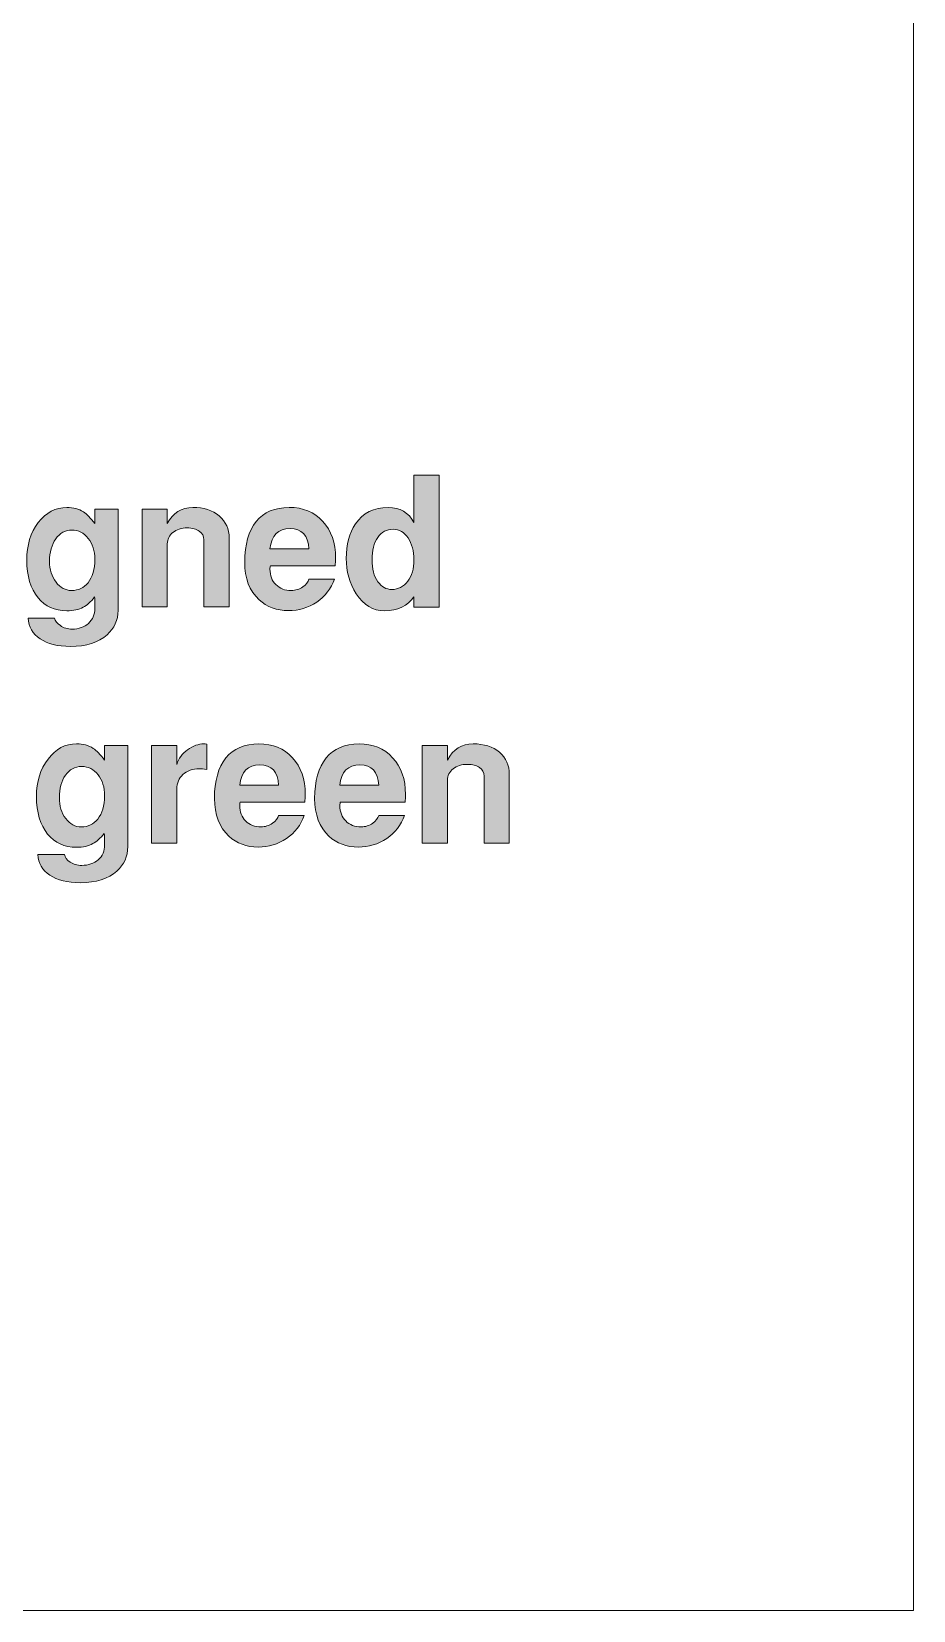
# Model space of a CAD drawing. Header units: inches. Extents: x 0.85 to 9.83, y -3.82 to -0.79.
# Drawn here: x 9.218 to 9.829, y -3.804 to -2.709 of the extents above; entities that cross this region are included whole.
import ezdxf

# ---------------------------------------------------------------- set-up
doc = ezdxf.new("R2010")
doc.units = ezdxf.units.IN
doc.header["$MEASUREMENT"] = 0
doc.layers.add('Layer 1', color=7, linetype='Continuous')

# ---------------------------------------------------------------- blocks, each defined once
blk = doc.blocks.new('block 60')
at = {"layer": 'Layer 1', "true_color": 0xed1f24}
h = blk.add_hatch(color=240, dxfattribs=at)
h.dxf.hatch_style = 2
edge = h.paths.add_edge_path()
edge.add_spline(control_points=[(9.5005, -3.1079), (9.5005, -3.1079), (9.483, -3.1079), (9.483, -3.1079), (9.483, -3.1079), (9.483, -3.1006), (9.483, -3.1006), (9.4787, -3.1071), (9.4718, -3.1104), (9.4623, -3.1104), (9.4546, -3.1104), (9.4482, -3.1065), (9.443, -3.0986), (9.4383, -3.0913), (9.436, -3.0831), (9.436, -3.0741), (9.436, -3.0644), (9.4381, -3.0564), (9.4424, -3.0501), (9.4475, -3.0425), (9.4551, -3.0387), (9.4651, -3.0387), (9.4734, -3.0387), (9.4793, -3.0422), (9.483, -3.0492), (9.483, -3.0492), (9.483, -3.0164), (9.483, -3.0164), (9.483, -3.0164), (9.5005, -3.0164), (9.5005, -3.0164), (9.5005, -3.0164), (9.5005, -3.1079), (9.5005, -3.1079)], knot_values=[0, 0, 0, 0, 1, 1, 1, 2, 2, 2, 3, 3, 3, 4, 4, 4, 5, 5, 5, 6, 6, 6, 7, 7, 7, 8, 8, 8, 9, 9, 9, 10, 10, 10, 11, 11, 11, 11], degree=3, periodic=1)
edge = h.paths.add_edge_path()
edge.add_spline(control_points=[(9.483, -3.0751), (9.483, -3.0689), (9.4816, -3.0638), (9.4789, -3.0598), (9.4762, -3.0558), (9.4727, -3.0538), (9.4686, -3.0538), (9.4641, -3.0538), (9.4605, -3.0557), (9.4579, -3.0595), (9.4552, -3.0634), (9.4539, -3.0685), (9.4539, -3.0749), (9.4539, -3.0814), (9.4552, -3.0865), (9.458, -3.0902), (9.4605, -3.0938), (9.4637, -3.0956), (9.4676, -3.0956), (9.4721, -3.0956), (9.4758, -3.0937), (9.4787, -3.0899), (9.4816, -3.0861), (9.483, -3.0812), (9.483, -3.0751)], knot_values=[0, 0, 0, 0, 1, 1, 1, 2, 2, 2, 3, 3, 3, 4, 4, 4, 5, 5, 5, 6, 6, 6, 7, 7, 7, 8, 8, 8, 8], degree=3, periodic=1)
h = blk.add_hatch(color=240, dxfattribs=at)
h.dxf.hatch_style = 2
edge = h.paths.add_edge_path()
edge.add_spline(control_points=[(9.2777, -3.1101), (9.2777, -3.1168), (9.2752, -3.1225), (9.2701, -3.1271), (9.2642, -3.1324), (9.2557, -3.1351), (9.2447, -3.1351), (9.2358, -3.1351), (9.2288, -3.1333), (9.2237, -3.1299), (9.2186, -3.1264), (9.2158, -3.1216), (9.2154, -3.1154), (9.2154, -3.1154), (9.2337, -3.1154), (9.2337, -3.1154), (9.2341, -3.1174), (9.2355, -3.1192), (9.2377, -3.1207), (9.24, -3.1223), (9.2427, -3.1231), (9.2458, -3.1231), (9.2505, -3.1231), (9.2543, -3.1217), (9.2572, -3.1191), (9.2602, -3.1165), (9.2616, -3.113), (9.2616, -3.1087), (9.2616, -3.1042), (9.2616, -3.1016), (9.2615, -3.1008), (9.2587, -3.1042), (9.2561, -3.1066), (9.2536, -3.1079), (9.2506, -3.1096), (9.2468, -3.1104), (9.2421, -3.1104), (9.2338, -3.1104), (9.2271, -3.1074), (9.2222, -3.1013), (9.217, -3.095), (9.2144, -3.0863), (9.2144, -3.0752), (9.2144, -3.0649), (9.217, -3.0562), (9.2224, -3.0492), (9.2278, -3.0422), (9.2344, -3.0387), (9.2423, -3.0387), (9.2467, -3.0387), (9.2505, -3.0397), (9.2537, -3.0418), (9.256, -3.0434), (9.2587, -3.0461), (9.2616, -3.0499), (9.2616, -3.0499), (9.2616, -3.0398), (9.2616, -3.0398), (9.2616, -3.0398), (9.2777, -3.0398), (9.2777, -3.0398), (9.2777, -3.0398), (9.2777, -3.1101), (9.2777, -3.1101)], knot_values=[0, 0, 0, 0, 1, 1, 1, 2, 2, 2, 3, 3, 3, 4, 4, 4, 5, 5, 5, 6, 6, 6, 7, 7, 7, 8, 8, 8, 9, 9, 9, 10, 10, 10, 11, 11, 11, 12, 12, 12, 13, 13, 13, 14, 14, 14, 15, 15, 15, 16, 16, 16, 17, 17, 17, 18, 18, 18, 19, 19, 19, 20, 20, 20, 21, 21, 21, 21], degree=3, periodic=1)
edge = h.paths.add_edge_path()
edge.add_spline(control_points=[(9.2616, -3.0747), (9.2616, -3.0688), (9.2601, -3.064), (9.2571, -3.0602), (9.2541, -3.0563), (9.2503, -3.0544), (9.2457, -3.0544), (9.2411, -3.0544), (9.2373, -3.0565), (9.2345, -3.0605), (9.2317, -3.0645), (9.2302, -3.0697), (9.2302, -3.0761), (9.2302, -3.0818), (9.2317, -3.0866), (9.2347, -3.0905), (9.2376, -3.0944), (9.2412, -3.0963), (9.2455, -3.0963), (9.2502, -3.0963), (9.254, -3.0945), (9.2569, -3.0909), (9.26, -3.087), (9.2616, -3.0816), (9.2616, -3.0747)], knot_values=[0, 0, 0, 0, 1, 1, 1, 2, 2, 2, 3, 3, 3, 4, 4, 4, 5, 5, 5, 6, 6, 6, 7, 7, 7, 8, 8, 8, 8], degree=3, periodic=1)
h = blk.add_hatch(color=240, dxfattribs=at)
h.dxf.hatch_style = 2
edge = h.paths.add_edge_path()
edge.add_spline(control_points=[(9.3548, -3.1076), (9.3548, -3.1076), (9.3373, -3.1076), (9.3373, -3.1076), (9.3373, -3.1076), (9.3373, -3.0611), (9.3373, -3.0611), (9.3373, -3.0586), (9.3362, -3.0566), (9.3341, -3.0551), (9.332, -3.0537), (9.3292, -3.0529), (9.3256, -3.0529), (9.3217, -3.0529), (9.3184, -3.054), (9.3158, -3.0561), (9.3132, -3.0581), (9.3119, -3.0608), (9.3119, -3.0639), (9.3119, -3.0639), (9.3119, -3.1076), (9.3119, -3.1076), (9.3119, -3.1076), (9.2944, -3.1076), (9.2944, -3.1076), (9.2944, -3.1076), (9.2944, -3.0398), (9.2944, -3.0398), (9.2944, -3.0398), (9.3119, -3.0398), (9.3119, -3.0398), (9.3119, -3.0398), (9.3119, -3.0499), (9.3119, -3.0499), (9.3158, -3.0424), (9.3217, -3.0387), (9.3296, -3.0387), (9.3372, -3.0387), (9.3433, -3.0406), (9.3479, -3.0446), (9.3525, -3.0485), (9.3548, -3.0536), (9.3548, -3.0601), (9.3548, -3.0601), (9.3548, -3.1076), (9.3548, -3.1076)], knot_values=[0, 0, 0, 0, 1, 1, 1, 2, 2, 2, 3, 3, 3, 4, 4, 4, 5, 5, 5, 6, 6, 6, 7, 7, 7, 8, 8, 8, 9, 9, 9, 10, 10, 10, 11, 11, 11, 12, 12, 12, 13, 13, 13, 14, 14, 14, 15, 15, 15, 15], degree=3, periodic=1)
h = blk.add_hatch(color=240, dxfattribs=at)
h.dxf.hatch_style = 2
edge = h.paths.add_edge_path()
edge.add_spline(control_points=[(9.4286, -3.0738), (9.4286, -3.0758), (9.4285, -3.0776), (9.4283, -3.0792), (9.4283, -3.0792), (9.3834, -3.0792), (9.3834, -3.0792), (9.3832, -3.0797), (9.3831, -3.0805), (9.3831, -3.0816), (9.3831, -3.086), (9.3845, -3.0895), (9.3872, -3.0922), (9.3899, -3.095), (9.3935, -3.0963), (9.3979, -3.0963), (9.4008, -3.0963), (9.4034, -3.0955), (9.4059, -3.0938), (9.4081, -3.0922), (9.4096, -3.0904), (9.4101, -3.0884), (9.4101, -3.0884), (9.4279, -3.0884), (9.4279, -3.0884), (9.4255, -3.095), (9.4214, -3.1003), (9.4156, -3.1043), (9.4097, -3.1083), (9.4031, -3.1103), (9.3959, -3.1103), (9.3878, -3.1103), (9.381, -3.1078), (9.3755, -3.1027), (9.3689, -3.0966), (9.3656, -3.0879), (9.3656, -3.0766), (9.3656, -3.0644), (9.3683, -3.055), (9.3736, -3.0485), (9.3789, -3.042), (9.3865, -3.0387), (9.3964, -3.0387), (9.406, -3.0387), (9.4138, -3.0419), (9.4198, -3.0484), (9.4257, -3.0548), (9.4286, -3.0633), (9.4286, -3.0738)], knot_values=[0, 0, 0, 0, 1, 1, 1, 2, 2, 2, 3, 3, 3, 4, 4, 4, 5, 5, 5, 6, 6, 6, 7, 7, 7, 8, 8, 8, 9, 9, 9, 10, 10, 10, 11, 11, 11, 12, 12, 12, 13, 13, 13, 14, 14, 14, 15, 15, 15, 16, 16, 16, 16], degree=3, periodic=1)
edge = h.paths.add_edge_path()
edge.add_spline(control_points=[(9.4101, -3.0674), (9.4096, -3.058), (9.4052, -3.0533), (9.397, -3.0533), (9.3887, -3.0533), (9.3841, -3.058), (9.3831, -3.0674), (9.3831, -3.0674), (9.4101, -3.0674), (9.4101, -3.0674)], knot_values=[0, 0, 0, 0, 1, 1, 1, 2, 2, 2, 3, 3, 3, 3], degree=3, periodic=1)
at = {"layer": 'Layer 1', "lineweight": 0}
for points, knots in [([(9.5005, -3.1079), (9.5005, -3.1079), (9.483, -3.1079), (9.483, -3.1079), (9.483, -3.1079), (9.483, -3.1006), (9.483, -3.1006), (9.4787, -3.1071), (9.4718, -3.1104), (9.4623, -3.1104), (9.4546, -3.1104), (9.4482, -3.1065), (9.443, -3.0986), (9.4383, -3.0913), (9.436, -3.0831), (9.436, -3.0741), (9.436, -3.0644), (9.4381, -3.0564), (9.4424, -3.0501), (9.4475, -3.0425), (9.4551, -3.0387), (9.4651, -3.0387), (9.4734, -3.0387), (9.4793, -3.0422), (9.483, -3.0492), (9.483, -3.0492), (9.483, -3.0164), (9.483, -3.0164), (9.483, -3.0164), (9.5005, -3.0164), (9.5005, -3.0164), (9.5005, -3.0164), (9.5005, -3.1079), (9.5005, -3.1079)], [0, 0, 0, 0, 1, 1, 1, 2, 2, 2, 3, 3, 3, 4, 4, 4, 5, 5, 5, 6, 6, 6, 7, 7, 7, 8, 8, 8, 9, 9, 9, 10, 10, 10, 11, 11, 11, 11]), ([(9.2777, -3.1101), (9.2777, -3.1168), (9.2752, -3.1225), (9.2701, -3.1271), (9.2642, -3.1324), (9.2557, -3.1351), (9.2447, -3.1351), (9.2358, -3.1351), (9.2288, -3.1333), (9.2237, -3.1299), (9.2186, -3.1264), (9.2158, -3.1216), (9.2154, -3.1154), (9.2154, -3.1154), (9.2337, -3.1154), (9.2337, -3.1154), (9.2341, -3.1174), (9.2355, -3.1192), (9.2377, -3.1207), (9.24, -3.1223), (9.2427, -3.1231), (9.2458, -3.1231), (9.2505, -3.1231), (9.2543, -3.1217), (9.2572, -3.1191), (9.2602, -3.1165), (9.2616, -3.113), (9.2616, -3.1087), (9.2616, -3.1042), (9.2616, -3.1016), (9.2615, -3.1008), (9.2587, -3.1042), (9.2561, -3.1066), (9.2536, -3.1079), (9.2506, -3.1096), (9.2468, -3.1104), (9.2421, -3.1104), (9.2338, -3.1104), (9.2271, -3.1074), (9.2222, -3.1013), (9.217, -3.095), (9.2144, -3.0863), (9.2144, -3.0752), (9.2144, -3.0649), (9.217, -3.0562), (9.2224, -3.0492), (9.2278, -3.0422), (9.2344, -3.0387), (9.2423, -3.0387), (9.2467, -3.0387), (9.2505, -3.0397), (9.2537, -3.0418), (9.256, -3.0434), (9.2587, -3.0461), (9.2616, -3.0499), (9.2616, -3.0499), (9.2616, -3.0398), (9.2616, -3.0398), (9.2616, -3.0398), (9.2777, -3.0398), (9.2777, -3.0398), (9.2777, -3.0398), (9.2777, -3.1101), (9.2777, -3.1101)], [0, 0, 0, 0, 1, 1, 1, 2, 2, 2, 3, 3, 3, 4, 4, 4, 5, 5, 5, 6, 6, 6, 7, 7, 7, 8, 8, 8, 9, 9, 9, 10, 10, 10, 11, 11, 11, 12, 12, 12, 13, 13, 13, 14, 14, 14, 15, 15, 15, 16, 16, 16, 17, 17, 17, 18, 18, 18, 19, 19, 19, 20, 20, 20, 21, 21, 21, 21]), ([(9.3548, -3.1076), (9.3548, -3.1076), (9.3373, -3.1076), (9.3373, -3.1076), (9.3373, -3.1076), (9.3373, -3.0611), (9.3373, -3.0611), (9.3373, -3.0586), (9.3362, -3.0566), (9.3341, -3.0551), (9.332, -3.0537), (9.3292, -3.0529), (9.3256, -3.0529), (9.3217, -3.0529), (9.3184, -3.054), (9.3158, -3.0561), (9.3132, -3.0581), (9.3119, -3.0608), (9.3119, -3.0639), (9.3119, -3.0639), (9.3119, -3.1076), (9.3119, -3.1076), (9.3119, -3.1076), (9.2944, -3.1076), (9.2944, -3.1076), (9.2944, -3.1076), (9.2944, -3.0398), (9.2944, -3.0398), (9.2944, -3.0398), (9.3119, -3.0398), (9.3119, -3.0398), (9.3119, -3.0398), (9.3119, -3.0499), (9.3119, -3.0499), (9.3158, -3.0424), (9.3217, -3.0387), (9.3296, -3.0387), (9.3372, -3.0387), (9.3433, -3.0406), (9.3479, -3.0446), (9.3525, -3.0485), (9.3548, -3.0536), (9.3548, -3.0601), (9.3548, -3.0601), (9.3548, -3.1076), (9.3548, -3.1076)], [0, 0, 0, 0, 1, 1, 1, 2, 2, 2, 3, 3, 3, 4, 4, 4, 5, 5, 5, 6, 6, 6, 7, 7, 7, 8, 8, 8, 9, 9, 9, 10, 10, 10, 11, 11, 11, 12, 12, 12, 13, 13, 13, 14, 14, 14, 15, 15, 15, 15]), ([(9.4286, -3.0738), (9.4286, -3.0758), (9.4285, -3.0776), (9.4283, -3.0792), (9.4283, -3.0792), (9.3834, -3.0792), (9.3834, -3.0792), (9.3832, -3.0797), (9.3831, -3.0805), (9.3831, -3.0816), (9.3831, -3.086), (9.3845, -3.0895), (9.3872, -3.0922), (9.3899, -3.095), (9.3935, -3.0963), (9.3979, -3.0963), (9.4008, -3.0963), (9.4034, -3.0955), (9.4059, -3.0938), (9.4081, -3.0922), (9.4096, -3.0904), (9.4101, -3.0884), (9.4101, -3.0884), (9.4279, -3.0884), (9.4279, -3.0884), (9.4255, -3.095), (9.4214, -3.1003), (9.4156, -3.1043), (9.4097, -3.1083), (9.4031, -3.1103), (9.3959, -3.1103), (9.3878, -3.1103), (9.381, -3.1078), (9.3755, -3.1027), (9.3689, -3.0966), (9.3656, -3.0879), (9.3656, -3.0766), (9.3656, -3.0644), (9.3683, -3.055), (9.3736, -3.0485), (9.3789, -3.042), (9.3865, -3.0387), (9.3964, -3.0387), (9.406, -3.0387), (9.4138, -3.0419), (9.4198, -3.0484), (9.4257, -3.0548), (9.4286, -3.0633), (9.4286, -3.0738)], [0, 0, 0, 0, 1, 1, 1, 2, 2, 2, 3, 3, 3, 4, 4, 4, 5, 5, 5, 6, 6, 6, 7, 7, 7, 8, 8, 8, 9, 9, 9, 10, 10, 10, 11, 11, 11, 12, 12, 12, 13, 13, 13, 14, 14, 14, 15, 15, 15, 16, 16, 16, 16]), ([(9.2616, -3.0747), (9.2616, -3.0688), (9.2601, -3.064), (9.2571, -3.0602), (9.2541, -3.0563), (9.2503, -3.0544), (9.2457, -3.0544), (9.2411, -3.0544), (9.2373, -3.0565), (9.2345, -3.0605), (9.2317, -3.0645), (9.2302, -3.0697), (9.2302, -3.0761), (9.2302, -3.0818), (9.2317, -3.0866), (9.2347, -3.0905), (9.2376, -3.0944), (9.2412, -3.0963), (9.2455, -3.0963), (9.2502, -3.0963), (9.254, -3.0945), (9.2569, -3.0909), (9.26, -3.087), (9.2616, -3.0816), (9.2616, -3.0747)], [0, 0, 0, 0, 1, 1, 1, 2, 2, 2, 3, 3, 3, 4, 4, 4, 5, 5, 5, 6, 6, 6, 7, 7, 7, 8, 8, 8, 8]), ([(9.4101, -3.0674), (9.4096, -3.058), (9.4052, -3.0533), (9.397, -3.0533), (9.3887, -3.0533), (9.3841, -3.058), (9.3831, -3.0674), (9.3831, -3.0674), (9.4101, -3.0674), (9.4101, -3.0674)], [0, 0, 0, 0, 1, 1, 1, 2, 2, 2, 3, 3, 3, 3]), ([(9.483, -3.0751), (9.483, -3.0689), (9.4816, -3.0638), (9.4789, -3.0598), (9.4762, -3.0558), (9.4727, -3.0538), (9.4686, -3.0538), (9.4641, -3.0538), (9.4605, -3.0557), (9.4579, -3.0595), (9.4552, -3.0634), (9.4539, -3.0685), (9.4539, -3.0749), (9.4539, -3.0814), (9.4552, -3.0865), (9.458, -3.0902), (9.4605, -3.0938), (9.4637, -3.0956), (9.4676, -3.0956), (9.4721, -3.0956), (9.4758, -3.0937), (9.4787, -3.0899), (9.4816, -3.0861), (9.483, -3.0812), (9.483, -3.0751)], [0, 0, 0, 0, 1, 1, 1, 2, 2, 2, 3, 3, 3, 4, 4, 4, 5, 5, 5, 6, 6, 6, 7, 7, 7, 8, 8, 8, 8])]:
    blk.add_open_spline(points, degree=3, knots=knots, dxfattribs=at)
blk = doc.blocks.new('block 59')
at = {"layer": 'Layer 1'}
blk.add_blockref('block 60', (0, 0), dxfattribs=at)
blk = doc.blocks.new('block 61')
at = {"layer": 'Layer 1', "true_color": 0xed1f24}
h = blk.add_hatch(color=240, dxfattribs=at)
h.dxf.hatch_style = 2
edge = h.paths.add_edge_path()
edge.add_spline(control_points=[(9.2845, -3.274), (9.2845, -3.2808), (9.2819, -3.2864), (9.2769, -3.291), (9.2709, -3.2964), (9.2625, -3.299), (9.2515, -3.299), (9.2426, -3.299), (9.2356, -3.2973), (9.2304, -3.2938), (9.2253, -3.2904), (9.2225, -3.2856), (9.2221, -3.2794), (9.2221, -3.2794), (9.2405, -3.2794), (9.2405, -3.2794), (9.2409, -3.2814), (9.2422, -3.2832), (9.2445, -3.2847), (9.2468, -3.2863), (9.2494, -3.287), (9.2525, -3.287), (9.2572, -3.287), (9.261, -3.2857), (9.264, -3.2831), (9.2669, -3.2805), (9.2684, -3.277), (9.2684, -3.2727), (9.2684, -3.2682), (9.2683, -3.2655), (9.2682, -3.2648), (9.2655, -3.2682), (9.2628, -3.2706), (9.2603, -3.2719), (9.2573, -3.2736), (9.2535, -3.2744), (9.2489, -3.2744), (9.2405, -3.2744), (9.2339, -3.2714), (9.2289, -3.2653), (9.2237, -3.259), (9.2211, -3.2502), (9.2211, -3.2392), (9.2211, -3.2288), (9.2238, -3.2202), (9.2292, -3.2132), (9.2345, -3.2062), (9.2411, -3.2027), (9.249, -3.2027), (9.2535, -3.2027), (9.2573, -3.2037), (9.2605, -3.2058), (9.2628, -3.2074), (9.2654, -3.2101), (9.2684, -3.2139), (9.2684, -3.2139), (9.2684, -3.2038), (9.2684, -3.2038), (9.2684, -3.2038), (9.2845, -3.2038), (9.2845, -3.2038), (9.2845, -3.2038), (9.2845, -3.274), (9.2845, -3.274)], knot_values=[0, 0, 0, 0, 1, 1, 1, 2, 2, 2, 3, 3, 3, 4, 4, 4, 5, 5, 5, 6, 6, 6, 7, 7, 7, 8, 8, 8, 9, 9, 9, 10, 10, 10, 11, 11, 11, 12, 12, 12, 13, 13, 13, 14, 14, 14, 15, 15, 15, 16, 16, 16, 17, 17, 17, 18, 18, 18, 19, 19, 19, 20, 20, 20, 21, 21, 21, 21], degree=3, periodic=1)
edge = h.paths.add_edge_path()
edge.add_spline(control_points=[(9.2684, -3.2387), (9.2684, -3.2328), (9.2669, -3.228), (9.2639, -3.2242), (9.2609, -3.2203), (9.2571, -3.2184), (9.2525, -3.2184), (9.2478, -3.2184), (9.2441, -3.2204), (9.2412, -3.2245), (9.2384, -3.2285), (9.237, -3.2337), (9.237, -3.24), (9.237, -3.2458), (9.2385, -3.2506), (9.2414, -3.2545), (9.2444, -3.2583), (9.248, -3.2603), (9.2522, -3.2603), (9.2569, -3.2603), (9.2607, -3.2585), (9.2636, -3.2549), (9.2668, -3.251), (9.2684, -3.2456), (9.2684, -3.2387)], knot_values=[0, 0, 0, 0, 1, 1, 1, 2, 2, 2, 3, 3, 3, 4, 4, 4, 5, 5, 5, 6, 6, 6, 7, 7, 7, 8, 8, 8, 8], degree=3, periodic=1)
h = blk.add_hatch(color=240, dxfattribs=at)
h.dxf.hatch_style = 2
edge = h.paths.add_edge_path()
edge.add_spline(control_points=[(9.3394, -3.2204), (9.337, -3.2202), (9.3353, -3.22), (9.3342, -3.22), (9.3293, -3.22), (9.3255, -3.2213), (9.3227, -3.224), (9.3199, -3.2266), (9.3185, -3.2299), (9.3185, -3.2339), (9.3185, -3.2339), (9.3185, -3.2715), (9.3185, -3.2715), (9.3185, -3.2715), (9.301, -3.2715), (9.301, -3.2715), (9.301, -3.2715), (9.301, -3.2038), (9.301, -3.2038), (9.301, -3.2038), (9.3185, -3.2038), (9.3185, -3.2038), (9.3185, -3.2038), (9.3185, -3.2169), (9.3185, -3.2169), (9.3197, -3.2129), (9.3222, -3.2095), (9.326, -3.2068), (9.3297, -3.204), (9.3335, -3.2027), (9.3372, -3.2027), (9.3377, -3.2027), (9.3384, -3.2027), (9.3394, -3.2029), (9.3394, -3.2029), (9.3394, -3.2204), (9.3394, -3.2204)], knot_values=[0, 0, 0, 0, 1, 1, 1, 2, 2, 2, 3, 3, 3, 4, 4, 4, 5, 5, 5, 6, 6, 6, 7, 7, 7, 8, 8, 8, 9, 9, 9, 10, 10, 10, 11, 11, 11, 12, 12, 12, 12], degree=3, periodic=1)
h = blk.add_hatch(color=240, dxfattribs=at)
h.dxf.hatch_style = 2
edge = h.paths.add_edge_path()
edge.add_spline(control_points=[(9.4076, -3.2378), (9.4076, -3.2398), (9.4075, -3.2416), (9.4072, -3.2432), (9.4072, -3.2432), (9.3624, -3.2432), (9.3624, -3.2432), (9.3622, -3.2437), (9.3621, -3.2445), (9.3621, -3.2455), (9.3621, -3.25), (9.3635, -3.2535), (9.3662, -3.2562), (9.3689, -3.2589), (9.3725, -3.2603), (9.3769, -3.2603), (9.3797, -3.2603), (9.3824, -3.2594), (9.3849, -3.2578), (9.3871, -3.2562), (9.3885, -3.2544), (9.3891, -3.2524), (9.3891, -3.2524), (9.4069, -3.2524), (9.4069, -3.2524), (9.4045, -3.259), (9.4004, -3.2643), (9.3946, -3.2683), (9.3887, -3.2723), (9.3821, -3.2743), (9.3749, -3.2743), (9.3668, -3.2743), (9.36, -3.2717), (9.3545, -3.2667), (9.3479, -3.2606), (9.3446, -3.2519), (9.3446, -3.2405), (9.3446, -3.2284), (9.3473, -3.219), (9.3526, -3.2125), (9.3578, -3.2059), (9.3655, -3.2027), (9.3754, -3.2027), (9.385, -3.2027), (9.3928, -3.2059), (9.3987, -3.2123), (9.4047, -3.2188), (9.4076, -3.2273), (9.4076, -3.2378)], knot_values=[0, 0, 0, 0, 1, 1, 1, 2, 2, 2, 3, 3, 3, 4, 4, 4, 5, 5, 5, 6, 6, 6, 7, 7, 7, 8, 8, 8, 9, 9, 9, 10, 10, 10, 11, 11, 11, 12, 12, 12, 13, 13, 13, 14, 14, 14, 15, 15, 15, 16, 16, 16, 16], degree=3, periodic=1)
edge = h.paths.add_edge_path()
edge.add_spline(control_points=[(9.3891, -3.2314), (9.3886, -3.222), (9.3842, -3.2173), (9.376, -3.2173), (9.3677, -3.2173), (9.363, -3.222), (9.3621, -3.2314), (9.3621, -3.2314), (9.3891, -3.2314), (9.3891, -3.2314)], knot_values=[0, 0, 0, 0, 1, 1, 1, 2, 2, 2, 3, 3, 3, 3], degree=3, periodic=1)
h = blk.add_hatch(color=240, dxfattribs=at)
h.dxf.hatch_style = 2
edge = h.paths.add_edge_path()
edge.add_spline(control_points=[(9.4771, -3.2378), (9.4771, -3.2398), (9.477, -3.2416), (9.4768, -3.2432), (9.4768, -3.2432), (9.4319, -3.2432), (9.4319, -3.2432), (9.4317, -3.2437), (9.4316, -3.2445), (9.4316, -3.2455), (9.4316, -3.25), (9.433, -3.2535), (9.4357, -3.2562), (9.4384, -3.2589), (9.442, -3.2603), (9.4464, -3.2603), (9.4493, -3.2603), (9.4519, -3.2594), (9.4544, -3.2578), (9.4566, -3.2562), (9.458, -3.2544), (9.4586, -3.2524), (9.4586, -3.2524), (9.4764, -3.2524), (9.4764, -3.2524), (9.474, -3.259), (9.4699, -3.2643), (9.4641, -3.2683), (9.4582, -3.2723), (9.4516, -3.2743), (9.4444, -3.2743), (9.4363, -3.2743), (9.4295, -3.2717), (9.424, -3.2667), (9.4174, -3.2606), (9.4141, -3.2519), (9.4141, -3.2405), (9.4141, -3.2284), (9.4168, -3.219), (9.4221, -3.2125), (9.4274, -3.2059), (9.435, -3.2027), (9.4449, -3.2027), (9.4545, -3.2027), (9.4623, -3.2059), (9.4682, -3.2123), (9.4742, -3.2188), (9.4771, -3.2273), (9.4771, -3.2378)], knot_values=[0, 0, 0, 0, 1, 1, 1, 2, 2, 2, 3, 3, 3, 4, 4, 4, 5, 5, 5, 6, 6, 6, 7, 7, 7, 8, 8, 8, 9, 9, 9, 10, 10, 10, 11, 11, 11, 12, 12, 12, 13, 13, 13, 14, 14, 14, 15, 15, 15, 16, 16, 16, 16], degree=3, periodic=1)
edge = h.paths.add_edge_path()
edge.add_spline(control_points=[(9.4586, -3.2314), (9.4581, -3.222), (9.4537, -3.2173), (9.4455, -3.2173), (9.4372, -3.2173), (9.4325, -3.222), (9.4316, -3.2314), (9.4316, -3.2314), (9.4586, -3.2314), (9.4586, -3.2314)], knot_values=[0, 0, 0, 0, 1, 1, 1, 2, 2, 2, 3, 3, 3, 3], degree=3, periodic=1)
h = blk.add_hatch(color=240, dxfattribs=at)
h.dxf.hatch_style = 2
edge = h.paths.add_edge_path()
edge.add_spline(control_points=[(9.5491, -3.2715), (9.5491, -3.2715), (9.5316, -3.2715), (9.5316, -3.2715), (9.5316, -3.2715), (9.5316, -3.225), (9.5316, -3.225), (9.5316, -3.2225), (9.5306, -3.2206), (9.5285, -3.2191), (9.5264, -3.2176), (9.5236, -3.2169), (9.52, -3.2169), (9.5161, -3.2169), (9.5128, -3.2179), (9.5102, -3.22), (9.5076, -3.2221), (9.5062, -3.2247), (9.5062, -3.2279), (9.5062, -3.2279), (9.5062, -3.2715), (9.5062, -3.2715), (9.5062, -3.2715), (9.4887, -3.2715), (9.4887, -3.2715), (9.4887, -3.2715), (9.4887, -3.2038), (9.4887, -3.2038), (9.4887, -3.2038), (9.5062, -3.2038), (9.5062, -3.2038), (9.5062, -3.2038), (9.5062, -3.2139), (9.5062, -3.2139), (9.5102, -3.2064), (9.5161, -3.2027), (9.524, -3.2027), (9.5316, -3.2027), (9.5377, -3.2046), (9.5422, -3.2085), (9.5468, -3.2124), (9.5491, -3.2176), (9.5491, -3.224), (9.5491, -3.224), (9.5491, -3.2715), (9.5491, -3.2715)], knot_values=[0, 0, 0, 0, 1, 1, 1, 2, 2, 2, 3, 3, 3, 4, 4, 4, 5, 5, 5, 6, 6, 6, 7, 7, 7, 8, 8, 8, 9, 9, 9, 10, 10, 10, 11, 11, 11, 12, 12, 12, 13, 13, 13, 14, 14, 14, 15, 15, 15, 15], degree=3, periodic=1)
at = {"layer": 'Layer 1', "lineweight": 0}
for points, knots in [([(9.2845, -3.274), (9.2845, -3.2808), (9.2819, -3.2864), (9.2769, -3.291), (9.2709, -3.2964), (9.2625, -3.299), (9.2515, -3.299), (9.2426, -3.299), (9.2356, -3.2973), (9.2304, -3.2938), (9.2253, -3.2904), (9.2225, -3.2856), (9.2221, -3.2794), (9.2221, -3.2794), (9.2405, -3.2794), (9.2405, -3.2794), (9.2409, -3.2814), (9.2422, -3.2832), (9.2445, -3.2847), (9.2468, -3.2863), (9.2494, -3.287), (9.2525, -3.287), (9.2572, -3.287), (9.261, -3.2857), (9.264, -3.2831), (9.2669, -3.2805), (9.2684, -3.277), (9.2684, -3.2727), (9.2684, -3.2682), (9.2683, -3.2655), (9.2682, -3.2648), (9.2655, -3.2682), (9.2628, -3.2706), (9.2603, -3.2719), (9.2573, -3.2736), (9.2535, -3.2744), (9.2489, -3.2744), (9.2405, -3.2744), (9.2339, -3.2714), (9.2289, -3.2653), (9.2237, -3.259), (9.2211, -3.2502), (9.2211, -3.2392), (9.2211, -3.2288), (9.2238, -3.2202), (9.2292, -3.2132), (9.2345, -3.2062), (9.2411, -3.2027), (9.249, -3.2027), (9.2535, -3.2027), (9.2573, -3.2037), (9.2605, -3.2058), (9.2628, -3.2074), (9.2654, -3.2101), (9.2684, -3.2139), (9.2684, -3.2139), (9.2684, -3.2038), (9.2684, -3.2038), (9.2684, -3.2038), (9.2845, -3.2038), (9.2845, -3.2038), (9.2845, -3.2038), (9.2845, -3.274), (9.2845, -3.274)], [0, 0, 0, 0, 1, 1, 1, 2, 2, 2, 3, 3, 3, 4, 4, 4, 5, 5, 5, 6, 6, 6, 7, 7, 7, 8, 8, 8, 9, 9, 9, 10, 10, 10, 11, 11, 11, 12, 12, 12, 13, 13, 13, 14, 14, 14, 15, 15, 15, 16, 16, 16, 17, 17, 17, 18, 18, 18, 19, 19, 19, 20, 20, 20, 21, 21, 21, 21]), ([(9.3394, -3.2204), (9.337, -3.2202), (9.3353, -3.22), (9.3342, -3.22), (9.3293, -3.22), (9.3255, -3.2213), (9.3227, -3.224), (9.3199, -3.2266), (9.3185, -3.2299), (9.3185, -3.2339), (9.3185, -3.2339), (9.3185, -3.2715), (9.3185, -3.2715), (9.3185, -3.2715), (9.301, -3.2715), (9.301, -3.2715), (9.301, -3.2715), (9.301, -3.2038), (9.301, -3.2038), (9.301, -3.2038), (9.3185, -3.2038), (9.3185, -3.2038), (9.3185, -3.2038), (9.3185, -3.2169), (9.3185, -3.2169), (9.3197, -3.2129), (9.3222, -3.2095), (9.326, -3.2068), (9.3297, -3.204), (9.3335, -3.2027), (9.3372, -3.2027), (9.3377, -3.2027), (9.3384, -3.2027), (9.3394, -3.2029), (9.3394, -3.2029), (9.3394, -3.2204), (9.3394, -3.2204)], [0, 0, 0, 0, 1, 1, 1, 2, 2, 2, 3, 3, 3, 4, 4, 4, 5, 5, 5, 6, 6, 6, 7, 7, 7, 8, 8, 8, 9, 9, 9, 10, 10, 10, 11, 11, 11, 12, 12, 12, 12]), ([(9.4076, -3.2378), (9.4076, -3.2398), (9.4075, -3.2416), (9.4072, -3.2432), (9.4072, -3.2432), (9.3624, -3.2432), (9.3624, -3.2432), (9.3622, -3.2437), (9.3621, -3.2445), (9.3621, -3.2455), (9.3621, -3.25), (9.3635, -3.2535), (9.3662, -3.2562), (9.3689, -3.2589), (9.3725, -3.2603), (9.3769, -3.2603), (9.3797, -3.2603), (9.3824, -3.2594), (9.3849, -3.2578), (9.3871, -3.2562), (9.3885, -3.2544), (9.3891, -3.2524), (9.3891, -3.2524), (9.4069, -3.2524), (9.4069, -3.2524), (9.4045, -3.259), (9.4004, -3.2643), (9.3946, -3.2683), (9.3887, -3.2723), (9.3821, -3.2743), (9.3749, -3.2743), (9.3668, -3.2743), (9.36, -3.2717), (9.3545, -3.2667), (9.3479, -3.2606), (9.3446, -3.2519), (9.3446, -3.2405), (9.3446, -3.2284), (9.3473, -3.219), (9.3526, -3.2125), (9.3578, -3.2059), (9.3655, -3.2027), (9.3754, -3.2027), (9.385, -3.2027), (9.3928, -3.2059), (9.3987, -3.2123), (9.4047, -3.2188), (9.4076, -3.2273), (9.4076, -3.2378)], [0, 0, 0, 0, 1, 1, 1, 2, 2, 2, 3, 3, 3, 4, 4, 4, 5, 5, 5, 6, 6, 6, 7, 7, 7, 8, 8, 8, 9, 9, 9, 10, 10, 10, 11, 11, 11, 12, 12, 12, 13, 13, 13, 14, 14, 14, 15, 15, 15, 16, 16, 16, 16]), ([(9.4771, -3.2378), (9.4771, -3.2398), (9.477, -3.2416), (9.4768, -3.2432), (9.4768, -3.2432), (9.4319, -3.2432), (9.4319, -3.2432), (9.4317, -3.2437), (9.4316, -3.2445), (9.4316, -3.2455), (9.4316, -3.25), (9.433, -3.2535), (9.4357, -3.2562), (9.4384, -3.2589), (9.442, -3.2603), (9.4464, -3.2603), (9.4493, -3.2603), (9.4519, -3.2594), (9.4544, -3.2578), (9.4566, -3.2562), (9.458, -3.2544), (9.4586, -3.2524), (9.4586, -3.2524), (9.4764, -3.2524), (9.4764, -3.2524), (9.474, -3.259), (9.4699, -3.2643), (9.4641, -3.2683), (9.4582, -3.2723), (9.4516, -3.2743), (9.4444, -3.2743), (9.4363, -3.2743), (9.4295, -3.2717), (9.424, -3.2667), (9.4174, -3.2606), (9.4141, -3.2519), (9.4141, -3.2405), (9.4141, -3.2284), (9.4168, -3.219), (9.4221, -3.2125), (9.4274, -3.2059), (9.435, -3.2027), (9.4449, -3.2027), (9.4545, -3.2027), (9.4623, -3.2059), (9.4682, -3.2123), (9.4742, -3.2188), (9.4771, -3.2273), (9.4771, -3.2378)], [0, 0, 0, 0, 1, 1, 1, 2, 2, 2, 3, 3, 3, 4, 4, 4, 5, 5, 5, 6, 6, 6, 7, 7, 7, 8, 8, 8, 9, 9, 9, 10, 10, 10, 11, 11, 11, 12, 12, 12, 13, 13, 13, 14, 14, 14, 15, 15, 15, 16, 16, 16, 16]), ([(9.5491, -3.2715), (9.5491, -3.2715), (9.5316, -3.2715), (9.5316, -3.2715), (9.5316, -3.2715), (9.5316, -3.225), (9.5316, -3.225), (9.5316, -3.2225), (9.5306, -3.2206), (9.5285, -3.2191), (9.5264, -3.2176), (9.5236, -3.2169), (9.52, -3.2169), (9.5161, -3.2169), (9.5128, -3.2179), (9.5102, -3.22), (9.5076, -3.2221), (9.5062, -3.2247), (9.5062, -3.2279), (9.5062, -3.2279), (9.5062, -3.2715), (9.5062, -3.2715), (9.5062, -3.2715), (9.4887, -3.2715), (9.4887, -3.2715), (9.4887, -3.2715), (9.4887, -3.2038), (9.4887, -3.2038), (9.4887, -3.2038), (9.5062, -3.2038), (9.5062, -3.2038), (9.5062, -3.2038), (9.5062, -3.2139), (9.5062, -3.2139), (9.5102, -3.2064), (9.5161, -3.2027), (9.524, -3.2027), (9.5316, -3.2027), (9.5377, -3.2046), (9.5422, -3.2085), (9.5468, -3.2124), (9.5491, -3.2176), (9.5491, -3.224), (9.5491, -3.224), (9.5491, -3.2715), (9.5491, -3.2715)], [0, 0, 0, 0, 1, 1, 1, 2, 2, 2, 3, 3, 3, 4, 4, 4, 5, 5, 5, 6, 6, 6, 7, 7, 7, 8, 8, 8, 9, 9, 9, 10, 10, 10, 11, 11, 11, 12, 12, 12, 13, 13, 13, 14, 14, 14, 15, 15, 15, 15]), ([(9.2684, -3.2387), (9.2684, -3.2328), (9.2669, -3.228), (9.2639, -3.2242), (9.2609, -3.2203), (9.2571, -3.2184), (9.2525, -3.2184), (9.2478, -3.2184), (9.2441, -3.2204), (9.2412, -3.2245), (9.2384, -3.2285), (9.237, -3.2337), (9.237, -3.24), (9.237, -3.2458), (9.2385, -3.2506), (9.2414, -3.2545), (9.2444, -3.2583), (9.248, -3.2603), (9.2522, -3.2603), (9.2569, -3.2603), (9.2607, -3.2585), (9.2636, -3.2549), (9.2668, -3.251), (9.2684, -3.2456), (9.2684, -3.2387)], [0, 0, 0, 0, 1, 1, 1, 2, 2, 2, 3, 3, 3, 4, 4, 4, 5, 5, 5, 6, 6, 6, 7, 7, 7, 8, 8, 8, 8]), ([(9.3891, -3.2314), (9.3886, -3.222), (9.3842, -3.2173), (9.376, -3.2173), (9.3677, -3.2173), (9.363, -3.222), (9.3621, -3.2314), (9.3621, -3.2314), (9.3891, -3.2314), (9.3891, -3.2314)], [0, 0, 0, 0, 1, 1, 1, 2, 2, 2, 3, 3, 3, 3]), ([(9.4586, -3.2314), (9.4581, -3.222), (9.4537, -3.2173), (9.4455, -3.2173), (9.4372, -3.2173), (9.4325, -3.222), (9.4316, -3.2314), (9.4316, -3.2314), (9.4586, -3.2314), (9.4586, -3.2314)], [0, 0, 0, 0, 1, 1, 1, 2, 2, 2, 3, 3, 3, 3])]:
    blk.add_open_spline(points, degree=3, knots=knots, dxfattribs=at)
blk = doc.blocks.new('block 57')
at = {"layer": 'Layer 1'}
for name in ['block 59', 'block 61']:
    blk.add_blockref(name, (0, 0), dxfattribs=at)

msp = doc.modelspace()

# ---------------------------------------------------------------- linework, layer by layer
at = {"layer": 'Layer 1', "color": 7, "lineweight": 5, "true_color": 0xffffff}
msp.add_lwpolyline([(8.6998, -2.5846), (8.6998, -0.7952), (7.7669, -0.7952), (7.7669, -3.8038), (8.3857, -3.8038), (8.5919, -3.8038), (9.0044, -3.8038), (9.2119, -3.8038), (9.8294, -3.8038), (9.8294, -0.7952), (8.8966, -0.7952), (8.8966, -2.5846)], dxfattribs=at)

# ---------------------------------------------------------------- block references
at = {"layer": 'Layer 1'}
msp.add_blockref('block 57', (0, 0), dxfattribs=at)

doc.saveas('drawing.dxf')
